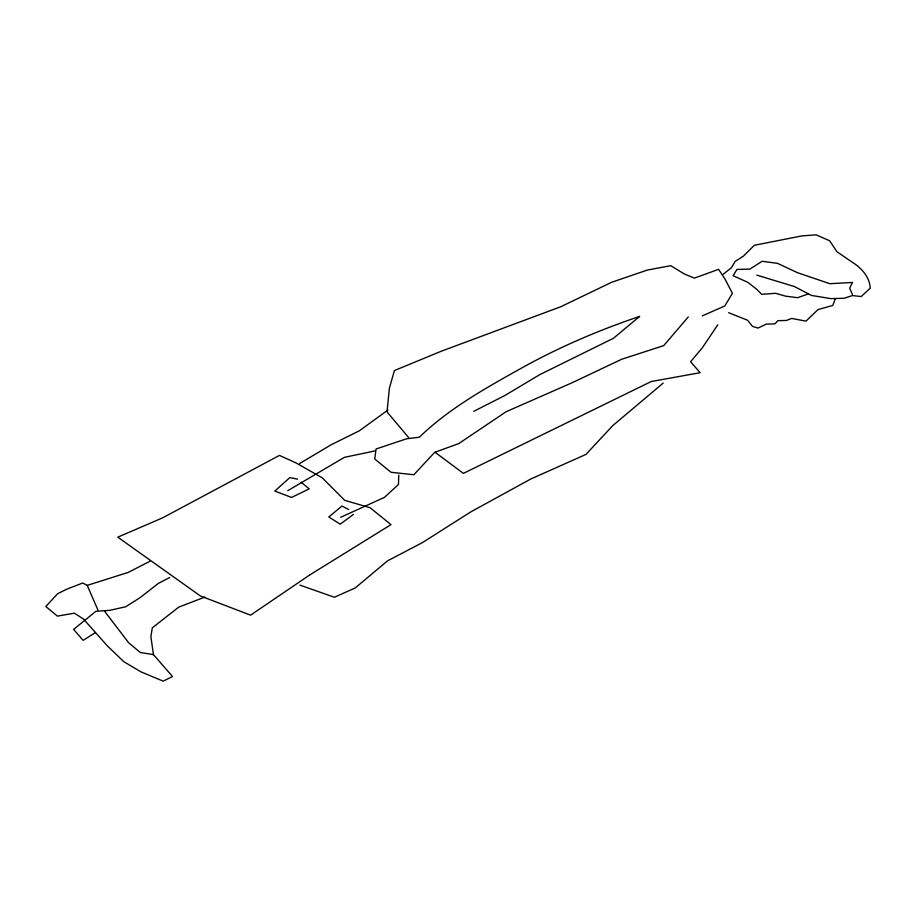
<?xml version="1.0" encoding="UTF-8"?>
<svg xmlns="http://www.w3.org/2000/svg" width="916" height="916" viewBox="0 0 916 916"><rect width="100%" height="100%" fill="white"/><g stroke="black" fill="none" stroke-linecap="round" stroke-linejoin="round"><path stroke-width="1.37" d="M398.769 475.164L398.46 484.518L384.411 497.377L340.718 517.288M835.426 298.513L832.758 305.452L817.988 309.597L805.988 321.15L791.733 318.425L786.5 320.44L777.879 320.68L774.902 323.875L766.291 324.115L757.979 328.088L752.437 326.371L747.616 320.268L728.632 312.688M717.766 324.837L702.389 347.702L690.595 361.74L700.145 372.697L651.207 381.537L463.404 473.377L434.974 452.229M688.317 316.902L663.711 345.63L621.643 359.267L572.821 382.43L506.147 411.708L458.767 443.584L434.665 452.355L413.849 474.751L390.972 472.267L374.747 458.996L376.075 448.989L406.544 438.798L419.368 437.195C448.29 409.166 483.9 389.117 518.857 369.583C557.249 347.943 597.953 330.493 639.689 316.375L613.434 338.29L539.787 374.621L504.808 395.529L473.732 411.353M663.207 383.071L612.758 425.608L585.988 454.405L530.811 478.988L470.904 511.815L422.7 542.444L387.525 560.878L355.213 587.946L334.397 597.255L299.921 585.118M723.274 274.193L731.38 267.735L735.17 261.392L743.38 256.182L754.349 245.282L802.153 235.859L816.11 234.851L829.553 240.713L836.938 251.728L851.823 261.907A69.742 40.27 0 0 1 870.2 288.208L861.177 296.555L852.452 295.559L844.048 298.284L831.121 298.639L811.416 295.444L794.481 286.559L756.822 275.132M353.439 514.437L340.202 524.158L328.821 516.99L341.943 506.033L348.721 509.582M387.96 410.013L359.45 430.749L331.443 444.615L299.555 463.565M95.47 632.532L83.161 640.353L73.612 629.395L95.871 611.327L109.817 610.319L125.721 606.758L140.079 597.644L158.331 583.423L169.723 577.492M287.761 490.701L344.382 457.347L375.159 450.878M150.018 561.21L128.274 572.408L87.238 585.381L82.726 583.023L67.028 589.068L57.697 593.683L45.8 606.484L57.399 616.136L74.425 613.17L83.562 619.147L107.378 645.917L123.797 661.673L140.835 671.794L163.208 681.149L172.54 676.535L153.441 654.619L150.877 636.609L152.308 627.849L178.666 607.171L204.818 597.095M702.263 315.894L724.831 305.944L732.422 293.269L724.716 278.521L718.556 269.338L694.454 278.109L684.389 274.021L670.741 265.674L647.36 270.06L611.659 282.265L560.787 306.734L441.386 351.183L394.407 370.556L389.392 388.155L387.033 411.902L408.593 437.493M808.485 293.899L797.573 297.7L785.562 296.154L775.612 293.315L761.654 294.322L756.937 289.467L747.696 282.243L733.132 275.785L736.922 269.453L749.849 269.098L762.158 261.278L777.444 263.339L797.653 272.762L829.873 283.708L852.452 282.46L849.682 288.151L852.349 294.311M153.441 654.619L140.308 652.49L128.709 642.837L104.481 611.087M297.608 479.205L289.914 477.545L274.834 491.056L291.563 497.457L309.207 488.858L301.101 482.228M87.238 585.381L97.92 610.022M309.86 574.87L250.583 615.151L200.409 595.972L117.786 537.165L162.613 517.849L279.437 455.401L296.269 463.038L322.329 477.9L344.714 500.342L370.156 507.75L390.995 524.628L309.86 574.87"/></g></svg>
